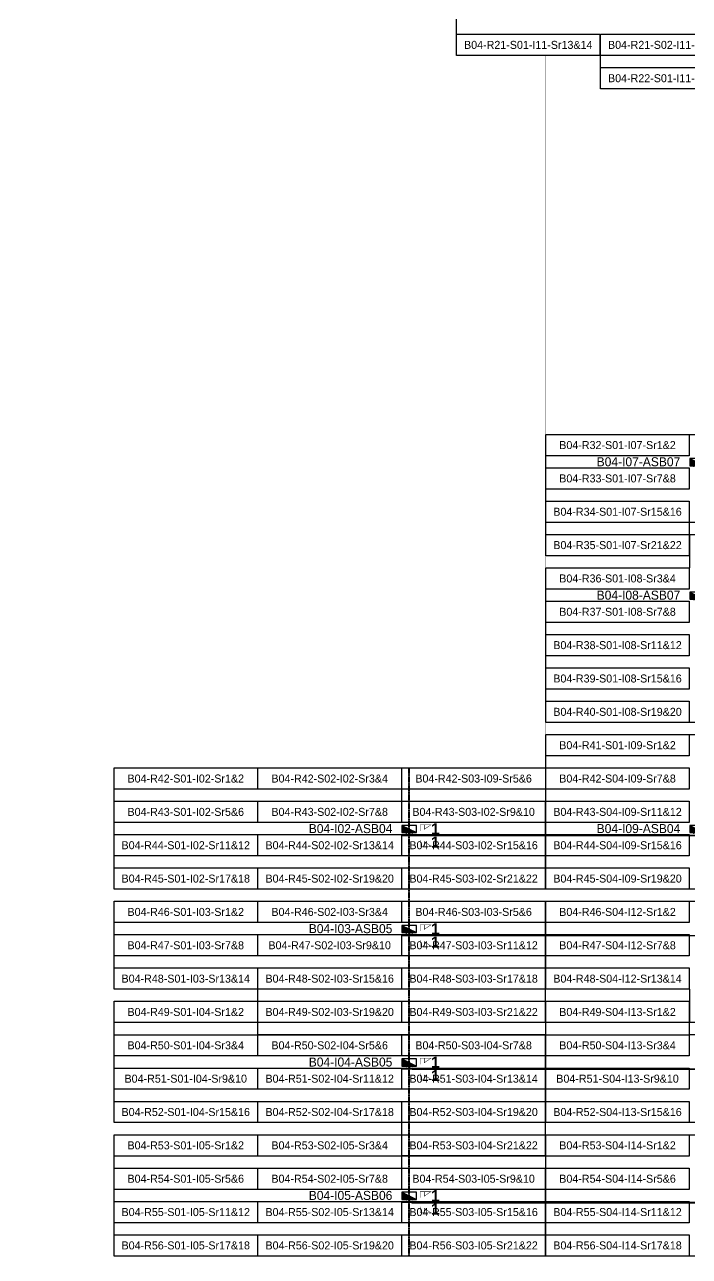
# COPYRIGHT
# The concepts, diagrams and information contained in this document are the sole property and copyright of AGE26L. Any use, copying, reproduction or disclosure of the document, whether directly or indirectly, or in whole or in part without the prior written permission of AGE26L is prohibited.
# Model space of a CAD drawing. Header units: metres. Extents: x 531739 to 532412, y 2675629 to 2676062.
# Drawn here: x 531739 to 531888.6, y 2675636.7 to 2675913.7 of the extents above; entities that cross this region are included whole.
import ezdxf
from ezdxf.enums import TextEntityAlignment as Align

# ---------------------------------------------------------------- set-up
doc = ezdxf.new("R2010")
doc.units = ezdxf.units.M
doc.linetypes.add('CENTER', pattern=[2, 1.25, -0.25, 0.25, -0.25])
doc.layers.add('Boundary-12.5 MW Block', color=6, linetype='Continuous', lineweight=9)
doc.layers.add('PILE', color=1, linetype='Continuous', lineweight=15)
for name, color, linetype in [('DC Trench BL-04', 40, 'Continuous'), ('E-Inverter Grouping', 2, 'Continuous'), ('Inverter Block-04', 7, 'Continuous'), ('LT Cable(AG) INV to LT Panel BL-04', 2, 'Continuous'), ('Messenger Wire Block-04 (Master Path)', 30, 'Continuous'), ('Messenger Wire Block-04 (MW Path)', 191, 'Continuous'), ('MMS Table Block-04', 8, 'Continuous'), ('Plan Line - DC BL-04', 40, 'Continuous'), ('Section Marking BL-04', 2, 'Continuous')]:
    doc.layers.add(name, color=color, linetype=linetype)
doc.styles.add('BoldTextStyle', font='arialbd.ttf')
doc.styles.get("Standard").update_dxf_attribs({"font": 'Adani Regular.ttf'})

# ---------------------------------------------------------------- blocks, each defined once
blk = doc.blocks.new('MMS Table (32.292 x 4.788)')
at = {"color": 0}
blk.add_lwpolyline([(0, -0.002), (0, 4.786), (32.292, 4.786), (32.292, -0.002)], close=True, dxfattribs=at)
at = {"color": 7}
blk.add_attdef('ID1', text='', height=1.8, dxfattribs=at).set_placement((16.146, 2.392), align=Align.MIDDLE_CENTER)
blk = doc.blocks.new('Inverter Block')
h = blk.add_hatch(color=0)
h.dxf.hatch_style = 1
h.paths.add_polyline_path([(-1.46, 2.27), (-1.46, 0.85), (1.46, 0.85)])
at = {"color": 0}
blk.add_lwpolyline([(1.46, 2.27), (-1.46, 2.27), (-1.46, 0.85), (1.46, 0.85)], close=True, dxfattribs=at)
blk.add_lwpolyline([(-1.46, 2.27), (1.46, 0.85)], dxfattribs=at)
at = {"layer": 'PILE'}
for centre in [(-0.61, 0.85), (0.61, 0.85)]:
    blk.add_circle(centre, 0.156, dxfattribs=at)
at = {"color": 7}
blk.add_attdef('ID', (-1.46, 3.01), '', height=1.8, dxfattribs=at)

msp = doc.modelspace()

# ---------------------------------------------------------------- linework, layer by layer
at = {"layer": 'Boundary-12.5 MW Block', "const_width": 0.05}
msp.add_lwpolyline([(532217.38, 2675636.79), (531759.1, 2675636.79), (531759.1, 2675746.58), (531856.27, 2675746.58), (531856.27, 2675906.79), (531836.18, 2675906.79), (531836.18, 2675921.79), (531803.79, 2675921.79), (531803.79, 2675929.29), (531771.4, 2675929.29), (531771.4, 2675936.79), (531739.01, 2675936.79), (531739.01, 2675964.08), (531933.36, 2675964.08), (531933.36, 2675979.08), (531965.75, 2675979.08), (531965.75, 2675994.08), (531998.14, 2675994.08), (531998.14, 2676061.58), (532127.61, 2676061.58), (532127.61, 2675754.08), (532147.7, 2675754.08), (532147.7, 2675731.58), (532217.38, 2675731.58)], dxfattribs=at)
at = {"layer": 'DC Trench BL-04', "color": 40, "const_width": 0.15}
msp.add_lwpolyline([(531825.67, 2675746.58), (531825.37, 2675746.58), (531825.37, 2675636.79), (531825.67, 2675636.79)], close=True, dxfattribs=at)
at = {"layer": 'E-Inverter Grouping', "color": 3}
msp.add_lwpolyline([(531836.18, 2675926.58), (531933.26, 2675926.58), (531933.26, 2675906.79), (531900.87, 2675906.79), (531900.87, 2675899.29), (531868.58, 2675899.29), (531868.58, 2675906.79), (531836.18, 2675906.79)], close=True, dxfattribs=at)
at = {"layer": 'E-Inverter Grouping'}
for points in [[(531953.35, 2675821.58), (531953.35, 2675814.08), (531985.74, 2675814.08), (531985.74, 2675809.29), (531953.35, 2675809.29), (531953.35, 2675801.79), (531888.56, 2675801.79), (531888.56, 2675794.29), (531856.27, 2675794.29), (531856.27, 2675821.58)], [(531856.27, 2675791.58), (531888.66, 2675791.58), (531888.66, 2675799.08), (531920.96, 2675799.08), (531920.96, 2675756.79), (531856.27, 2675756.79)], [(531920.96, 2675719.29), (531856.27, 2675719.29), (531856.27, 2675741.79), (531823.88, 2675741.79), (531823.88, 2675746.58), (531856.27, 2675746.58), (531856.27, 2675754.08), (531920.96, 2675754.08)], [(531823.78, 2675739.08), (531856.17, 2675739.08), (531856.17, 2675719.29), (531759.1, 2675719.29), (531759.1, 2675746.58), (531823.78, 2675746.58)], [(531791.49, 2675689.29), (531791.49, 2675696.79), (531759.1, 2675696.79), (531759.1, 2675716.58), (531856.17, 2675716.58), (531856.17, 2675689.29)], [(531888.66, 2675689.29), (531888.66, 2675696.79), (531856.27, 2675696.79), (531856.27, 2675716.58), (531953.35, 2675716.58), (531953.35, 2675689.29)], [(531856.17, 2675659.29), (531823.88, 2675659.29), (531823.88, 2675666.79), (531759.1, 2675666.79), (531759.1, 2675694.08), (531791.39, 2675694.08), (531791.39, 2675686.58), (531856.17, 2675686.58)], [(531953.35, 2675659.29), (531921.06, 2675659.29), (531921.06, 2675666.79), (531856.27, 2675666.79), (531856.27, 2675694.08), (531888.56, 2675694.08), (531888.56, 2675686.58), (531953.35, 2675686.58)], [(531823.78, 2675656.58), (531856.17, 2675656.58), (531856.17, 2675636.79), (531759.1, 2675636.79), (531759.1, 2675664.08), (531823.78, 2675664.08)], [(531920.96, 2675656.58), (531953.35, 2675656.58), (531953.35, 2675636.79), (531856.27, 2675636.79), (531856.27, 2675664.08), (531920.96, 2675664.08)]]:
    msp.add_lwpolyline(points, close=True, dxfattribs=at)
at = {"layer": 'LT Cable(AG) INV to LT Panel BL-04'}
for points in [[(532013.92, 2675785.34), (532008.3, 2675785.34, -0.099346), (532007.95, 2675785.41), (532006.09, 2675786.19, 0.042157), (532005.94, 2675786.2), (531999.96, 2675786.2, 0.414214), (531999.06, 2675785.3), (531999.06, 2675763.23, 0.021647), (531999.06, 2675763.15), (531999.11, 2675762.65, -0.021647), (531999.11, 2675762.57), (531999.11, 2675732.3, -0.414214), (531998.21, 2675731.4), (531826.42, 2675731.4, -0.414214), (531825.52, 2675732.3), (531825.52, 2675732.73)], [(532011.98, 2675785.26), (532008.29, 2675785.26, -0.099521), (532007.94, 2675785.33), (532006.08, 2675786.11, 0.042157), (532005.93, 2675786.13), (532000.04, 2675786.13, 0.414214), (531999.14, 2675785.23), (531999.14, 2675763.23, 0.021647), (531999.14, 2675763.15), (531999.18, 2675762.66, -0.021647), (531999.19, 2675762.58), (531999.19, 2675709.73, -0.414214), (531998.29, 2675708.83), (531826.42, 2675708.83, -0.414214), (531825.52, 2675709.73), (531825.52, 2675710.23)], [(532011.98, 2675785.19), (532008.28, 2675785.19, -0.099696), (532007.93, 2675785.26), (532006.07, 2675786.04, 0.042157), (532005.92, 2675786.05), (532000.11, 2675786.05, 0.414214), (531999.21, 2675785.15), (531999.21, 2675763.23, 0.021647), (531999.21, 2675763.16), (531999.26, 2675762.66, -0.021647), (531999.26, 2675762.58), (531999.26, 2675679.65, -0.414214), (531998.36, 2675678.75), (531826.42, 2675678.75, -0.414214), (531825.52, 2675679.65), (531825.52, 2675680.23)], [(532009.91, 2675785.14), (532008.27, 2675785.14, -0.099814), (532007.93, 2675785.21), (532006.07, 2675785.99, 0.042157), (532005.92, 2675786), (532000.16, 2675786, 0.414214), (531999.26, 2675785.1), (531999.26, 2675763.24, 0.021647), (531999.26, 2675763.16), (531999.31, 2675762.66, -0.021647), (531999.31, 2675762.58), (531999.31, 2675649.6, -0.414214), (531998.41, 2675648.7), (531826.42, 2675648.7, -0.414214), (531825.52, 2675649.6), (531825.52, 2675650.23)]]:
    msp.add_lwpolyline(points, format="xyb", dxfattribs=at)
at = {"layer": 'Messenger Wire Block-04 (Master Path)'}
for points in [[(531823.88, 2675731.38), (531999.14, 2675731.38)], [(531823.88, 2675708.88), (531999.14, 2675708.88)], [(531823.88, 2675678.88), (531999.14, 2675678.88)], [(531823.88, 2675648.88), (531999.14, 2675648.88)]]:
    msp.add_lwpolyline(points, dxfattribs=at)
at = {"layer": 'Messenger Wire Block-04 (MW Path)', "const_width": 0.1}
for points in [[(531823.88, 2675731.38), (531999.14, 2675731.38)], [(531823.88, 2675708.88), (531999.14, 2675708.88)], [(531823.88, 2675678.88), (531999.14, 2675678.88)], [(531823.88, 2675648.88), (531999.14, 2675648.88)]]:
    msp.add_lwpolyline(points, dxfattribs=at)
at = {"layer": 'Plan Line - DC BL-04', "color": 6, "linetype": 'CENTER'}
msp.add_lwpolyline([(531825.52, 2675746.58), (531825.52, 2675636.79)], dxfattribs=at)
at = {"layer": 'Section Marking BL-04', "color": 94, "lineweight": 35, "true_color": 0x00a500, "const_width": 0.1}
for points in [[(531828.02, 2675732.38), (531828.02, 2675733.77), (531830.42, 2675733.77), (531828.94, 2675732.76), (531828.94, 2675733.77)], [(531828.02, 2675730.38), (531828.02, 2675728.99), (531830.42, 2675728.99), (531828.94, 2675730), (531828.94, 2675728.99)], [(531828.02, 2675709.88), (531828.02, 2675711.27), (531830.42, 2675711.27), (531828.94, 2675710.26), (531828.94, 2675711.27)], [(531828.02, 2675707.88), (531828.02, 2675706.49), (531830.42, 2675706.49), (531828.94, 2675707.5), (531828.94, 2675706.49)], [(531828.02, 2675679.88), (531828.02, 2675681.27), (531830.42, 2675681.27), (531828.94, 2675680.26), (531828.94, 2675681.27)], [(531828.02, 2675677.88), (531828.02, 2675676.49), (531830.42, 2675676.49), (531828.94, 2675677.5), (531828.94, 2675676.49)], [(531828.02, 2675649.88), (531828.02, 2675651.27), (531830.42, 2675651.27), (531828.94, 2675650.26), (531828.94, 2675651.27)], [(531828.02, 2675647.88), (531828.02, 2675646.49), (531830.42, 2675646.49), (531828.94, 2675647.5), (531828.94, 2675646.49)]]:
    msp.add_lwpolyline(points, dxfattribs=at)

# ---------------------------------------------------------------- block references
at = {"layer": 'Inverter Block-04'}
ref = msp.add_blockref('Inverter Block', (531890.3, 2675813.57), dxfattribs=dict(at, xscale=1.124999999976148, yscale=1.124999999976148, zscale=1.124999999976148))
ref.add_attrib('ID', 'B04-I07-ASB07', (531867.72, 2675814.41), dxfattribs={"layer": '0', "color": 7, "height": 2.025})
ref = msp.add_blockref('Inverter Block', (531890.3, 2675783.57), dxfattribs=dict(at, xscale=1.124999999976148, yscale=1.124999999976148, zscale=1.124999999976148))
ref.add_attrib('ID', 'B04-I08-ASB07', (531867.72, 2675784.41), dxfattribs={"layer": '0', "color": 7, "height": 2.025})
ref = msp.add_blockref('Inverter Block', (531825.52, 2675731.07), dxfattribs=dict(at, xscale=1.124999999976148, yscale=1.124999999976148, zscale=1.124999999976148))
ref.add_attrib('ID', 'B04-I02-ASB04', (531802.93, 2675731.91), dxfattribs={"layer": '0', "color": 7, "height": 2.025})
ref = msp.add_blockref('Inverter Block', (531890.3, 2675731.07), dxfattribs=dict(at, xscale=1.124999999976148, yscale=1.124999999976148, zscale=1.124999999976148))
ref.add_attrib('ID', 'B04-I09-ASB04', (531867.72, 2675731.91), dxfattribs={"layer": '0', "color": 7, "height": 2.025})
ref = msp.add_blockref('Inverter Block', (531825.52, 2675708.57), dxfattribs=dict(at, xscale=1.124999999976148, yscale=1.124999999976148, zscale=1.124999999976148))
ref.add_attrib('ID', 'B04-I03-ASB05', (531802.93, 2675709.41), dxfattribs={"layer": '0', "color": 7, "height": 2.025})
ref = msp.add_blockref('Inverter Block', (531825.52, 2675678.57), dxfattribs=dict(at, xscale=1.124999999976148, yscale=1.124999999976148, zscale=1.124999999976148))
ref.add_attrib('ID', 'B04-I04-ASB05', (531802.93, 2675679.41), dxfattribs={"layer": '0', "color": 7, "height": 2.025})
ref = msp.add_blockref('Inverter Block', (531825.52, 2675648.57), dxfattribs=dict(at, xscale=1.124999999976148, yscale=1.124999999976148, zscale=1.124999999976148))
ref.add_attrib('ID', 'B04-I05-ASB06', (531802.93, 2675649.41), dxfattribs={"layer": '0', "color": 7, "height": 2.025})
at = {"layer": 'MMS Table Block-04'}
for p, values in [((531836.18, 2675906.79), {'ID1': 'B04-R21-S01-I11-Sr13&14'}), ((531868.58, 2675906.79), {'ID1': 'B04-R21-S02-I11-Sr15&16'}), ((531868.58, 2675899.29), {'ID1': 'B04-R22-S01-I11-Sr19&20'}), ((531856.27, 2675816.79), {'ID1': 'B04-R32-S01-I07-Sr1&2'}), ((531856.27, 2675809.29), {'ID1': 'B04-R33-S01-I07-Sr7&8'}), ((531856.27, 2675801.79), {'ID1': 'B04-R34-S01-I07-Sr15&16'}), ((531856.27, 2675794.29), {'ID1': 'B04-R35-S01-I07-Sr21&22'}), ((531856.27, 2675786.79), {'ID1': 'B04-R36-S01-I08-Sr3&4'}), ((531856.27, 2675779.29), {'ID1': 'B04-R37-S01-I08-Sr7&8'}), ((531856.27, 2675771.79), {'ID1': 'B04-R38-S01-I08-Sr11&12'}), ((531856.27, 2675764.29), {'ID1': 'B04-R39-S01-I08-Sr15&16'}), ((531856.27, 2675756.79), {'ID1': 'B04-R40-S01-I08-Sr19&20'}), ((531856.27, 2675749.29), {'ID1': 'B04-R41-S01-I09-Sr1&2'}), ((531759.1, 2675741.79), {'ID1': 'B04-R42-S01-I02-Sr1&2'}), ((531791.49, 2675741.79), {'ID1': 'B04-R42-S02-I02-Sr3&4'}), ((531823.88, 2675741.79), {'ID1': 'B04-R42-S03-I09-Sr5&6'}), ((531856.27, 2675741.79), {'ID1': 'B04-R42-S04-I09-Sr7&8'}), ((531759.1, 2675734.29), {'ID1': 'B04-R43-S01-I02-Sr5&6'}), ((531791.49, 2675734.29), {'ID1': 'B04-R43-S02-I02-Sr7&8'}), ((531823.88, 2675734.29), {'ID1': 'B04-R43-S03-I02-Sr9&10'}), ((531856.27, 2675734.29), {'ID1': 'B04-R43-S04-I09-Sr11&12'}), ((531759.1, 2675726.79), {'ID1': 'B04-R44-S01-I02-Sr11&12'}), ((531791.49, 2675726.79), {'ID1': 'B04-R44-S02-I02-Sr13&14'}), ((531823.88, 2675726.79), {'ID1': 'B04-R44-S03-I02-Sr15&16'}), ((531856.27, 2675726.79), {'ID1': 'B04-R44-S04-I09-Sr15&16'}), ((531759.1, 2675719.29), {'ID1': 'B04-R45-S01-I02-Sr17&18'}), ((531791.49, 2675719.29), {'ID1': 'B04-R45-S02-I02-Sr19&20'}), ((531823.88, 2675719.29), {'ID1': 'B04-R45-S03-I02-Sr21&22'}), ((531856.27, 2675719.29), {'ID1': 'B04-R45-S04-I09-Sr19&20'}), ((531759.1, 2675711.79), {'ID1': 'B04-R46-S01-I03-Sr1&2'}), ((531791.49, 2675711.79), {'ID1': 'B04-R46-S02-I03-Sr3&4'}), ((531823.88, 2675711.79), {'ID1': 'B04-R46-S03-I03-Sr5&6'}), ((531856.27, 2675711.79), {'ID1': 'B04-R46-S04-I12-Sr1&2'}), ((531759.1, 2675704.29), {'ID1': 'B04-R47-S01-I03-Sr7&8'}), ((531791.49, 2675704.29), {'ID1': 'B04-R47-S02-I03-Sr9&10'}), ((531823.88, 2675704.29), {'ID1': 'B04-R47-S03-I03-Sr11&12'}), ((531856.27, 2675704.29), {'ID1': 'B04-R47-S04-I12-Sr7&8'}), ((531759.1, 2675696.79), {'ID1': 'B04-R48-S01-I03-Sr13&14'}), ((531791.49, 2675696.79), {'ID1': 'B04-R48-S02-I03-Sr15&16'}), ((531823.88, 2675696.79), {'ID1': 'B04-R48-S03-I03-Sr17&18'}), ((531856.27, 2675696.79), {'ID1': 'B04-R48-S04-I12-Sr13&14'}), ((531759.1, 2675689.29), {'ID1': 'B04-R49-S01-I04-Sr1&2'}), ((531791.49, 2675689.29), {'ID1': 'B04-R49-S02-I03-Sr19&20'}), ((531823.88, 2675689.29), {'ID1': 'B04-R49-S03-I03-Sr21&22'}), ((531856.27, 2675689.29), {'ID1': 'B04-R49-S04-I13-Sr1&2'}), ((531759.1, 2675681.79), {'ID1': 'B04-R50-S01-I04-Sr3&4'}), ((531791.49, 2675681.79), {'ID1': 'B04-R50-S02-I04-Sr5&6'}), ((531823.88, 2675681.79), {'ID1': 'B04-R50-S03-I04-Sr7&8'}), ((531856.27, 2675681.79), {'ID1': 'B04-R50-S04-I13-Sr3&4'}), ((531759.1, 2675674.29), {'ID1': 'B04-R51-S01-I04-Sr9&10'}), ((531791.49, 2675674.29), {'ID1': 'B04-R51-S02-I04-Sr11&12'}), ((531823.88, 2675674.29), {'ID1': 'B04-R51-S03-I04-Sr13&14'}), ((531856.27, 2675674.29), {'ID1': 'B04-R51-S04-I13-Sr9&10'}), ((531759.1, 2675666.79), {'ID1': 'B04-R52-S01-I04-Sr15&16'}), ((531791.49, 2675666.79), {'ID1': 'B04-R52-S02-I04-Sr17&18'}), ((531823.88, 2675666.79), {'ID1': 'B04-R52-S03-I04-Sr19&20'}), ((531856.27, 2675666.79), {'ID1': 'B04-R52-S04-I13-Sr15&16'}), ((531759.1, 2675659.29), {'ID1': 'B04-R53-S01-I05-Sr1&2'}), ((531791.49, 2675659.29), {'ID1': 'B04-R53-S02-I05-Sr3&4'}), ((531823.88, 2675659.29), {'ID1': 'B04-R53-S03-I04-Sr21&22'}), ((531856.27, 2675659.29), {'ID1': 'B04-R53-S04-I14-Sr1&2'}), ((531759.1, 2675651.79), {'ID1': 'B04-R54-S01-I05-Sr5&6'}), ((531791.49, 2675651.79), {'ID1': 'B04-R54-S02-I05-Sr7&8'}), ((531823.88, 2675651.79), {'ID1': 'B04-R54-S03-I05-Sr9&10'}), ((531856.27, 2675651.79), {'ID1': 'B04-R54-S04-I14-Sr5&6'}), ((531759.1, 2675644.29), {'ID1': 'B04-R55-S01-I05-Sr11&12'}), ((531791.49, 2675644.29), {'ID1': 'B04-R55-S02-I05-Sr13&14'}), ((531823.88, 2675644.29), {'ID1': 'B04-R55-S03-I05-Sr15&16'}), ((531856.27, 2675644.29), {'ID1': 'B04-R55-S04-I14-Sr11&12'}), ((531759.1, 2675636.79), {'ID1': 'B04-R56-S01-I05-Sr17&18'}), ((531791.49, 2675636.79), {'ID1': 'B04-R56-S02-I05-Sr19&20'}), ((531823.88, 2675636.79), {'ID1': 'B04-R56-S03-I05-Sr21&22'}), ((531856.27, 2675636.79), {'ID1': 'B04-R56-S04-I14-Sr17&18'})]:
    msp.add_blockref('MMS Table (32.292 x 4.788)', p, dxfattribs=at).add_auto_attribs(values)

# ---------------------------------------------------------------- texts
at = {"layer": 'Section Marking BL-04', "color": 94, "true_color": 0x00a500, "style": 'BoldTextStyle'}
for p in [(531831.42, 2675732.88), (531831.42, 2675729.88), (531831.42, 2675710.38), (531831.42, 2675707.38), (531831.42, 2675680.38), (531831.42, 2675677.38), (531831.42, 2675650.38), (531831.42, 2675647.38)]:
    msp.add_text('1', height=2.5, dxfattribs=at).set_placement(p, align=Align.MIDDLE_CENTER)

doc.saveas('drawing.dxf')
